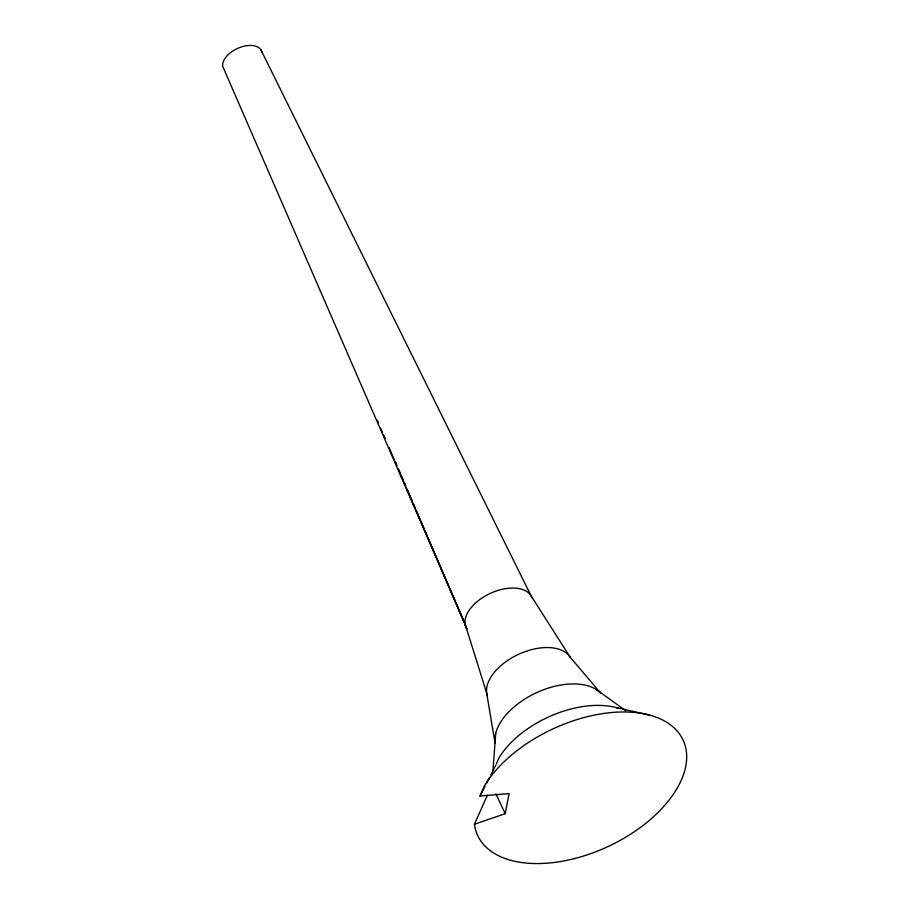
<?xml version="1.0" encoding="UTF-8"?>
<svg xmlns="http://www.w3.org/2000/svg" width="909" height="909" viewBox="0 0 909 909"><rect width="100%" height="100%" fill="white"/><g stroke="black" fill="none" stroke-linecap="round" stroke-linejoin="round"><path stroke-width="1.36" d="M492.928 771.048L495.712 733.245M474.43 824.27L505.154 813.68L509.131 793.614L480.02 796L484.258 786.16A113.25 64.959 -24.9 0 1 655.923 717.11A113.25 64.959 -24.9 0 1 624.813 837.712A113.25 64.959 -24.9 0 1 474.43 824.27L487.383 795.216M496.359 763.878L498.871 758.049A80.412 46.12 -24.9 0 1 618.586 708.293M480.02 796L485.088 786.092M486.36 783.615L489.531 777.422M490.792 774.945L495.859 765.037M615.916 707.52L649.117 714.997M596.565 689.692L625.79 710.747M260.872 49.779L530.89 595.509L570 656.98L600.542 693.022M495.928 793.807L505.154 813.68M600.804 693.158A59.505 34.133 -24.9 0 0 535.81 693.022A59.505 34.133 -24.9 0 0 494.996 742.926L486.656 692.965L465.056 623.938L222.682 66.266A20.998 12.044 -24.9 0 1 240.703 47.177A20.998 12.044 -24.9 0 1 261.962 52.733M395.529 462.113L396.654 464.726M398.892 469.953L400.574 473.862M401.698 476.475L403.38 480.384M404.505 482.997L405.619 485.611M407.3 489.519L412.356 501.268M413.47 503.881L415.152 507.79M416.277 510.403L424.128 528.674M425.242 531.276L426.923 535.196M428.048 537.81L465.056 623.938M377.36 420.288L378.485 422.89M380.723 428.116L382.405 432.025M383.518 434.638L385.2 438.547M389.12 447.683L394.154 459.42M395.279 462.033L396.949 465.942M398.074 468.555L466.931 629.028A36.19 20.759 -24.9 0 1 489.565 593.725A36.19 20.759 -24.9 0 1 532.117 597.929M487.258 695.692A45.814 26.281 -24.9 0 1 518.232 654.469A45.814 26.281 -24.9 0 1 570 656.98"/></g></svg>
